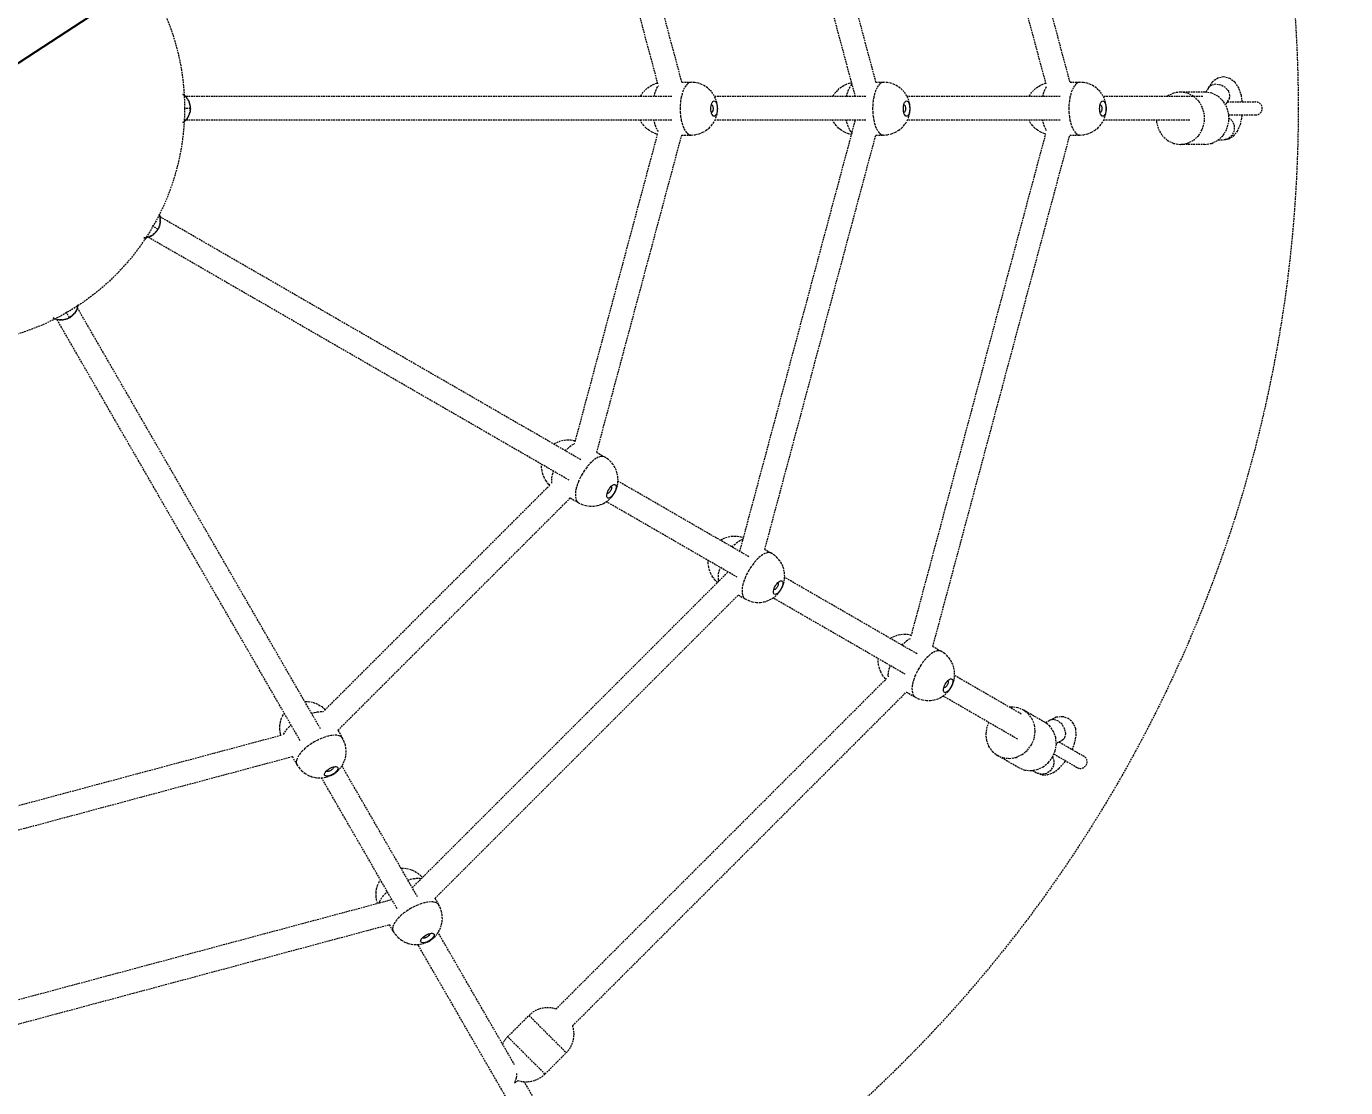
# Model space of a CAD drawing. Header units: millimetres. Extents: x -3258 to 2627, y -2324 to 2736.
# Drawn here: x 156 to 1163, y -542 to 268 of the extents above; entities that cross this region are included whole.
import ezdxf

# ---------------------------------------------------------------- set-up
doc = ezdxf.new("R2010")
doc.units = ezdxf.units.MM
doc.linetypes.add('HIDDEN', pattern=[1.905, 1.27, -0.635])
for name, color, linetype in [('DIKOM_ЗОНА', 90, 'Continuous'), ('DIKOM_ОБЪЕКТ', 7, 'Continuous'), ('DIKOM_РАЗМЕР_ОБЪЕКТА', 7, 'Continuous')]:
    doc.layers.add(name, color=color, linetype=linetype)
doc.styles.add('style1', font='arialbd.ttf', dxfattribs={"width": 0.8})
doc.dimstyles.new('1-50', dxfattribs={"dimtxt": 300, "dimasz": 200, "dimexe": 100, "dimexo": 0, "dimgap": 100, "dimtad": 1, "dimtxsty": 'style1', "dimcen": 200, "dimclrd": 7, "dimclre": 7, "dimclrt": 7, "dimadec": 1, "dimazin": 2, "dimtfac": 1, "dimtmove": 0, "dimatfit": 2, "dimfxl": 0, "dimlwd": 25, "dimlwe": 18, "dimarcsym": 0})

# ---------------------------------------------------------------- blocks, each defined once
blk = doc.blocks.new('*D1')
at = {"layer": 'Defpoints', "color": 0, "transparency": 16777216}
for p in [(958.8, 768.9), (-765.8, -357.9)]:
    blk.add_point(p, dxfattribs=at)
at = {"layer": 'DIKOM_РАЗМЕР_ОБЪЕКТА', "color": 7, "lineweight": 25, "transparency": 16777216}
for p, q in [((958.8, 768.9), (2247.9, 1611.2)), ((-598.3, -248.5), (791.3, 659.5))]:
    blk.add_line(p, q, dxfattribs=at)
at = {"layer": 'DIKOM_РАЗМЕР_ОБЪЕКТА', "color": 7, "transparency": 16777216}
for points in [[(773.1, 687.4), (809.6, 631.6), (958.8, 768.9)], [(-616.6, -220.6), (-580.1, -276.4), (-765.8, -357.9)]]:
    blk.add_solid(points, dxfattribs=at)
at = {"layer": 'DIKOM_РАЗМЕР_ОБЪЕКТА', "color": 7, "transparency": 16777216, "insert": (1529.2, 1486.2), "char_height": 300, "attachment_point": 5, "rotation": 33.1599, "style": 'style1'}
blk.add_mtext('{\\fArial|b0|i0|c204|p34;\\H1.16667x;∅2060}', dxfattribs=at)

msp = doc.modelspace()

# ---------------------------------------------------------------- linework, layer by layer
at = {"layer": 'DIKOM_ЗОНА', "color": 3, "lineweight": 15}
msp.add_circle((96.51, 205.505), 2530, dxfattribs=at)
at = {"layer": 'DIKOM_ОБЪЕКТ', "color": 7, "linetype": 'HIDDEN', "lineweight": 15}
for p, q in [((952.367, 225.452), (847.773, 615.804)), ((934.089, 224.118), (831.436, 607.227)), ((788.55, 214.505), (700.334, 543.731)), ((804.252, 225.452), (719.501, 541.746)), ((656.137, 225.452), (591.23, 467.688)), ((637.829, 224.232), (574.758, 459.615)), ((656.137, 225.452), (663.25, 225.452)), ((804.252, 225.452), (810.138, 225.452)), ((952.367, 225.452), (959.937, 225.452)), ((1060.824, 225.603), (1057.667, 220.793)), ((1063.661, 223.968), (1060.266, 223.283)), ((648.495, 214.505), (277.415, 214.505)), ((796.61, 214.505), (681.137, 214.505)), ((944.725, 214.505), (828.025, 214.505)), ((1053.689, 214.505), (977.824, 214.505)), ((1055.253, 218.005), (1036.61, 218.005)), ((1050.588, 211.102), (1046.609, 214.83)), ((1057.667, 220.793), (1055.985, 217.891)), ((1074.031, 213.296), (1070.918, 208.264)), ((280.947, 205.505), (276.51, 205.505)), ((280.792, 203.463), (280.328, 201.469)), ((280.947, 205.505), (280.792, 203.463)), ((678.59, 208.17), (678.726, 208.202)), ((678.726, 202.452), (678.59, 202.484)), ((825.478, 208.17), (825.614, 208.202)), ((825.614, 202.452), (825.478, 202.484)), ((975.277, 208.17), (975.413, 208.202)), ((975.413, 202.452), (975.277, 202.484)), ((1072.078, 206.313), (1069.231, 211.102)), ((1072.304, 210.505), (1094.034, 210.505)), ((648.495, 196.505), (277.41, 196.505)), ((796.61, 196.505), (681.321, 196.505)), ((700.334, -132.721), (788.55, 196.505)), ((944.725, 196.505), (828.209, 196.505)), ((1043.839, 196.505), (978.009, 196.505)), ((1073.561, 200.505), (1094.034, 200.505)), ((574.669, -48.936), (637.74, 186.446)), ((591.135, -57.034), (656.041, 185.202)), ((656.041, 185.202), (663.25, 185.202)), ((719.406, -131.091), (804.157, 185.202)), ((804.157, 185.202), (810.138, 185.202)), ((831.182, -197.166), (933.835, 185.944)), ((847.678, -205.149), (952.272, 185.202)), ((952.272, 185.202), (959.937, 185.202)), ((1065.253, 181.18), (1069.231, 184.908)), ((1065.6, 181.505), (1069.495, 181.505)), ((1055.253, 178.005), (1036.61, 178.005)), ((579.043, -62.694), (257.678, 122.847)), ((256.237, 113.286), (251.761, 115.87)), ((570.043, -78.282), (248.674, 107.26)), ((188.729, 45.777), (185.926, 50.631)), ((380.297, -268.029), (194.756, 53.336)), ((364.708, -277.029), (179.166, 44.341)), ((591.135, -57.034), (597.295, -60.59)), ((707.315, -136.751), (607.311, -79.014)), ((383.388, -253.927), (555.699, -81.616)), ((599.197, -88.247), (599.095, -88.151)), ((601.938, -83.227), (602.072, -83.267)), ((393.598, -269.173), (570.927, -91.844)), ((570.927, -91.844), (577.17, -95.448)), ((698.315, -152.34), (598.471, -94.695)), ((719.406, -131.091), (724.503, -134.034)), ((450.324, -389.32), (691.334, -148.31)), ((729.147, -156.671), (729.281, -156.711)), ((835.586, -210.809), (734.52, -152.459)), ((467.656, -397.444), (699.199, -165.901)), ((699.199, -165.901), (704.378, -168.892)), ((826.586, -226.397), (725.68, -168.139)), ((726.406, -161.691), (726.304, -161.595)), ((847.678, -205.149), (854.233, -208.934)), ((559.984, -481.989), (812.326, -229.647)), ((858.877, -231.57), (859.011, -231.611)), ((915.16, -256.751), (864.25, -227.358)), ((572.712, -494.717), (827.47, -239.959)), ((827.47, -239.959), (834.108, -243.791)), ((856.136, -236.591), (856.034, -236.495)), ((912.421, -275.954), (855.41, -243.039)), ((933.056, -263.042), (916.91, -253.72)), ((941.679, -259.247), (936.54, -261.834)), ((943.319, -262.081), (940.036, -260.978)), ((393.598, -269.173), (397.155, -275.333)), ((936.54, -261.834), (933.642, -263.501)), ((946.291, -264.589), (943.319, -262.081)), ((115.237, -335.814), (350.619, -272.744)), ((946.963, -276.509), (941.884, -279.239)), ((944.073, -278.062), (962.891, -288.927)), ((116.457, -354.122), (358.693, -289.215)), ((358.693, -289.215), (362.297, -295.458)), ((913.056, -297.683), (896.91, -288.361)), ((940.06, -287.293), (957.891, -297.588)), ((384.974, -300.235), (384.934, -300.102)), ((389.858, -297.258), (389.954, -297.36)), ((454.354, -396.3), (396.617, -296.297)), ((923.671, -299.77), (927.14, -301.772)), ((944.078, -298.257), (949.141, -292.552)), ((438.766, -405.3), (381.121, -305.457)), ((105.51, -486.536), (434.736, -398.32)), ((467.656, -397.444), (470.599, -402.542)), ((116.457, -502.237), (432.751, -417.487)), ((432.751, -417.487), (435.741, -422.667)), ((562.38, -619.406), (454.565, -432.666)), ((458.418, -427.444), (458.378, -427.31)), ((463.302, -424.467), (463.398, -424.569)), ((528.412, -524.572), (470.061, -423.506)), ((523.151, -503.089), (539.415, -486.825)), ((539.415, -486.825), (567.876, -515.286)), ((551.612, -531.55), (523.151, -503.089)), ((551.612, -531.55), (567.876, -515.286)), ((529.99, -531.176), (529.575, -534.747)), ((529.575, -534.747), (528.366, -538.163)), ((574.354, -604.146), (535.802, -537.372))]:
    msp.add_line(p, q, dxfattribs=at)
for points in [[(624.494, 214.505), (624.809, 215.136), (625.823, 216.765), (627.007, 218.313), (628.389, 219.792), (630.028, 221.215), (632.001, 222.569), (634.298, 223.758), (636.818, 224.668), (637.663, 224.849)], [(634.866, 214.505), (635.39, 216.664), (636.179, 219.016), (637.106, 221.062), (638.151, 222.756), (638.207, 222.821)], [(663.25, 225.452), (662.617, 225.396), (661.367, 224.948), (660.158, 224.061), (659.019, 222.756), (657.974, 221.062), (657.047, 219.016), (656.258, 216.664), (655.626, 214.059), (655.164, 211.259), (654.882, 208.327), (654.788, 205.327)], [(683.375, 205.327), (683.31, 206.939), (683.118, 208.532), (682.793, 210.129), (682.323, 211.747), (681.669, 213.436), (680.822, 215.136), (679.808, 216.765), (678.624, 218.313), (677.242, 219.792), (675.603, 221.215), (673.63, 222.569), (671.333, 223.758), (668.813, 224.668), (666.071, 225.254), (663.25, 225.452)], [(771.383, 214.505), (771.697, 215.136), (772.711, 216.765), (773.895, 218.313), (775.277, 219.792), (776.917, 221.215), (778.889, 222.569), (781.187, 223.758), (783.706, 224.668), (785.712, 225.096)], [(781.754, 214.505), (782.278, 216.664), (783.067, 219.016), (783.994, 221.062), (785.039, 222.756), (786.034, 223.896)], [(810.138, 225.452), (809.505, 225.396), (808.255, 224.948), (807.046, 224.061), (805.907, 222.756), (804.862, 221.062), (803.935, 219.016), (803.146, 216.664), (802.514, 214.059), (802.052, 211.259), (801.77, 208.327), (801.676, 205.327)], [(830.263, 205.327), (830.198, 206.939), (830.006, 208.532), (829.682, 210.129), (829.211, 211.747), (828.557, 213.436), (827.71, 215.136), (826.696, 216.765), (825.513, 218.313), (824.13, 219.792), (822.491, 221.215), (820.518, 222.569), (818.221, 223.758), (815.701, 224.668), (812.959, 225.254), (810.138, 225.452)], [(921.182, 214.505), (921.496, 215.136), (922.51, 216.765), (923.694, 218.313), (925.077, 219.792), (926.716, 221.215), (928.689, 222.569), (930.986, 223.758), (933.505, 224.668), (933.918, 224.756)], [(931.553, 214.505), (932.077, 216.664), (932.866, 219.016), (933.793, 221.062), (934.571, 222.322)], [(959.937, 225.452), (959.305, 225.396), (958.054, 224.948), (956.846, 224.061), (955.706, 222.756), (954.661, 221.062), (953.734, 219.016), (952.946, 216.664), (952.313, 214.059), (951.851, 211.259), (951.57, 208.327), (951.475, 205.327)], [(980.062, 205.327), (979.997, 206.939), (979.805, 208.532), (979.481, 210.129), (979.011, 211.747), (978.356, 213.436), (977.51, 215.136), (976.496, 216.765), (975.312, 218.313), (973.929, 219.792), (972.29, 221.215), (970.317, 222.569), (968.02, 223.758), (965.501, 224.668), (962.759, 225.254), (959.937, 225.452)], [(1060.266, 223.283), (1057.977, 221.361), (1057.667, 220.793)], [(1069.49, 229.505), (1065.09, 228.607), (1060.824, 225.603)], [(1074.031, 213.296), (1074.45, 215.504), (1073.476, 218.585), (1070.992, 221.361), (1067.489, 223.283), (1063.661, 223.968)], [(1083.798, 210.505), (1083.145, 215.303), (1081.138, 221.187), (1078.236, 225.528), (1074.392, 228.386), (1069.49, 229.505)], [(280.417, 209.37), (279.719, 211.185), (278.767, 212.858), (277.583, 214.35), (276.198, 215.623), (275.201, 216.281)], [(275.203, 216.267), (276.191, 215.611), (277.572, 214.332), (278.75, 212.836), (279.697, 211.16), (280.387, 209.348)], [(1036.61, 218.005), (1031.399, 217.195), (1026.61, 214.83), (1026.263, 214.505)], [(1046.609, 214.83), (1041.82, 217.195), (1036.61, 218.005)], [(1069.231, 211.102), (1065.253, 214.83), (1060.464, 217.195), (1055.253, 218.005)], [(275.201, 194.73), (275.721, 195.033), (277.234, 196.299), (278.534, 197.818), (279.584, 199.548), (280.355, 201.441)], [(280.328, 201.469), (279.565, 199.578), (278.522, 197.845), (277.228, 196.319), (275.717, 195.045), (275.203, 194.744)], [(280.355, 201.441), (280.827, 203.445), (280.985, 205.505)], [(280.387, 209.348), (280.807, 207.445), (280.947, 205.505)], [(280.985, 205.505), (280.842, 207.46), (280.417, 209.37)], [(654.788, 205.327), (654.882, 202.328), (655.164, 199.395), (655.626, 196.595), (656.258, 193.991), (657.047, 191.639), (657.974, 189.593), (659.019, 187.899), (660.158, 186.594), (661.367, 185.707), (662.617, 185.259), (663.25, 185.202)], [(663.25, 185.202), (666.247, 185.427), (669.288, 186.13), (672.181, 187.293), (674.747, 188.81), (676.874, 190.515), (678.62, 192.336), (680.048, 194.244), (681.194, 196.217), (682.087, 198.243), (682.691, 200.126), (683.082, 201.906), (683.303, 203.631), (683.375, 205.327)], [(678.266, 205.327), (678.313, 206.464), (678.453, 207.559)], [(678.679, 202.085), (678.453, 203.094), (678.313, 204.19), (678.266, 205.327)], [(678.453, 207.559), (678.679, 208.57), (678.984, 209.456), (679.188, 209.889)], [(679.188, 200.766), (678.985, 201.198), (678.679, 202.085)], [(678.726, 208.202), (678.962, 208.147), (679.188, 207.984), (679.398, 207.717), (679.581, 207.359), (679.731, 206.923), (679.843, 206.426), (679.912, 205.887), (679.935, 205.327)], [(679.935, 205.327), (679.912, 204.768), (679.843, 204.229), (679.731, 203.732), (679.581, 203.296), (679.398, 202.938), (679.189, 202.671), (678.962, 202.508), (678.726, 202.452)], [(679.188, 209.889), (679.356, 210.183), (679.782, 210.725), (680.243, 211.058), (680.723, 211.17), (681.202, 211.058), (681.663, 210.725), (682.089, 210.184), (682.461, 209.457), (682.766, 208.57), (682.993, 207.56), (683.132, 206.465), (683.179, 205.327)], [(683.179, 205.327), (683.132, 204.191), (682.993, 203.095), (682.766, 202.085), (682.461, 201.199), (682.089, 200.472), (681.663, 199.93), (681.202, 199.597), (680.723, 199.485), (680.244, 199.597), (679.783, 199.929), (679.357, 200.471), (679.188, 200.766)], [(801.676, 205.327), (801.77, 202.328), (802.052, 199.395), (802.514, 196.595), (803.146, 193.991), (803.935, 191.639), (804.862, 189.593), (805.907, 187.899), (807.046, 186.594), (808.255, 185.707), (809.505, 185.259), (810.138, 185.202)], [(810.138, 185.202), (813.135, 185.427), (816.176, 186.13), (819.069, 187.293), (821.635, 188.81), (823.762, 190.515), (825.508, 192.336), (826.936, 194.244), (828.082, 196.217), (828.975, 198.243), (829.579, 200.126), (829.97, 201.906), (830.191, 203.631), (830.263, 205.327)], [(825.154, 205.327), (825.201, 206.464), (825.341, 207.559)], [(825.567, 202.085), (825.341, 203.094), (825.201, 204.19), (825.154, 205.327)], [(825.341, 207.559), (825.567, 208.57), (825.873, 209.456), (826.076, 209.889)], [(826.076, 200.766), (825.873, 201.198), (825.567, 202.085)], [(825.614, 208.202), (825.85, 208.147), (826.076, 207.984), (826.286, 207.717), (826.469, 207.359), (826.619, 206.923), (826.731, 206.426), (826.8, 205.887), (826.823, 205.327)], [(826.823, 205.327), (826.8, 204.768), (826.731, 204.229), (826.62, 203.732), (826.469, 203.296), (826.286, 202.938), (826.077, 202.671), (825.85, 202.508), (825.614, 202.452)], [(826.076, 209.889), (826.245, 210.183), (826.67, 210.725), (827.131, 211.058), (827.611, 211.17), (828.09, 211.058), (828.551, 210.725), (828.977, 210.184), (829.349, 209.457), (829.654, 208.57), (829.881, 207.56), (830.021, 206.465), (830.068, 205.327)], [(830.068, 205.327), (830.021, 204.191), (829.881, 203.095), (829.655, 202.085), (829.349, 201.199), (828.977, 200.472), (828.551, 199.93), (828.091, 199.597), (827.611, 199.485), (827.132, 199.597), (826.671, 199.929), (826.245, 200.471), (826.076, 200.766)], [(951.475, 205.327), (951.57, 202.328), (951.851, 199.395), (952.313, 196.595), (952.946, 193.991), (953.734, 191.639), (954.661, 189.593), (955.706, 187.899), (956.846, 186.594), (958.054, 185.707), (959.305, 185.259), (959.937, 185.202)], [(959.937, 185.202), (962.934, 185.427), (965.975, 186.13), (968.869, 187.293), (971.435, 188.81), (973.561, 190.515), (975.307, 192.336), (976.735, 194.244), (977.882, 196.217), (978.774, 198.243), (979.378, 200.126), (979.769, 201.906), (979.99, 203.631), (980.062, 205.327)], [(974.954, 205.327), (975.001, 206.464), (975.14, 207.559)], [(975.367, 202.085), (975.14, 203.094), (975.001, 204.19), (974.954, 205.327)], [(975.14, 207.559), (975.367, 208.57), (975.672, 209.456), (975.875, 209.889)], [(975.875, 200.766), (975.672, 201.198), (975.367, 202.085)], [(975.413, 208.202), (975.649, 208.147), (975.876, 207.984), (976.085, 207.717), (976.269, 207.359), (976.419, 206.923), (976.53, 206.426), (976.599, 205.887), (976.622, 205.327)], [(976.622, 205.327), (976.599, 204.768), (976.53, 204.229), (976.419, 203.732), (976.269, 203.296), (976.086, 202.938), (975.876, 202.671), (975.649, 202.508), (975.413, 202.452)], [(975.875, 209.889), (976.044, 210.183), (976.47, 210.725), (976.931, 211.058), (977.41, 211.17), (977.889, 211.058), (978.35, 210.725), (978.776, 210.184), (979.148, 209.457), (979.454, 208.57), (979.68, 207.56), (979.82, 206.465), (979.867, 205.327)], [(979.867, 205.327), (979.82, 204.191), (979.681, 203.095), (979.454, 202.085), (979.149, 201.199), (978.777, 200.472), (978.351, 199.93), (977.89, 199.597), (977.41, 199.485), (976.931, 199.597), (976.47, 199.929), (976.044, 200.471), (975.875, 200.766)], [(1054.917, 195.159), (1054.917, 200.851), (1053.434, 206.313), (1050.588, 211.102)], [(1069.231, 184.908), (1072.078, 189.697), (1073.561, 195.159), (1073.561, 200.851), (1072.078, 206.313)], [(637.578, 185.844), (636.343, 186.13), (633.45, 187.293), (630.884, 188.81), (628.757, 190.515), (627.011, 192.336), (625.583, 194.244), (624.437, 196.217), (624.31, 196.505)], [(638.136, 187.923), (637.106, 189.593), (636.179, 191.639), (635.39, 193.991), (634.78, 196.505)], [(785.622, 185.577), (783.231, 186.13), (780.338, 187.293), (777.772, 188.81), (775.645, 190.515), (773.899, 192.336), (772.471, 194.244), (771.325, 196.217), (771.198, 196.505)], [(785.961, 186.842), (785.039, 187.899), (783.994, 189.593), (783.067, 191.639), (782.278, 193.991), (781.668, 196.505)], [(933.835, 185.944), (933.031, 186.13), (930.137, 187.293), (927.571, 188.81), (925.445, 190.515), (923.699, 192.336), (922.271, 194.244), (921.124, 196.217), (920.997, 196.505)], [(934.504, 188.44), (933.793, 189.593), (932.866, 191.639), (932.077, 193.991), (931.467, 196.505)], [(1018.302, 196.505), (1018.302, 195.159), (1019.785, 189.697), (1022.631, 184.908), (1026.61, 181.18), (1031.399, 178.815), (1036.61, 178.005)], [(1036.61, 178.005), (1041.82, 178.815), (1046.609, 181.18), (1050.588, 184.908), (1053.434, 189.697), (1054.917, 195.159)], [(1073.561, 198.222), (1076.002, 196.116), (1077.609, 192.508), (1077.609, 188.502), (1076.002, 184.893), (1073.106, 182.396), (1069.495, 181.505)], [(1069.495, 181.505), (1073.53, 182.254), (1077.255, 184.527), (1080.24, 188.159), (1082.406, 193.019)], [(1082.406, 193.019), (1083.939, 200.491), (1083.939, 200.505)], [(1055.253, 178.005), (1060.464, 178.815), (1065.253, 181.18)], [(256.996, 124.768), (257.171, 124.416), (257.728, 122.618), (258, 120.733), (257.982, 118.809), (257.674, 116.894), (257.086, 115.037), (256.237, 113.286)], [(256.27, 113.267), (257.124, 115.032), (257.711, 116.899), (258.014, 118.819), (258.025, 120.745), (257.746, 122.628), (257.184, 124.423), (257.003, 124.784)], [(245.519, 106.827), (246.475, 106.83), (248.419, 107.17), (250.304, 107.836), (252.078, 108.809), (253.692, 110.062), (255.103, 111.562), (256.27, 113.267)], [(256.237, 113.286), (255.082, 111.596), (253.683, 110.1), (252.077, 108.844), (250.307, 107.864), (248.423, 107.191), (246.478, 106.843), (245.525, 106.837)], [(195.134, 55.464), (195.102, 54.949), (194.686, 53.114), (193.979, 51.345), (193.001, 49.688), (191.777, 48.184), (190.339, 46.869), (188.729, 45.777)], [(188.747, 45.744), (190.369, 46.845), (191.811, 48.169), (193.033, 49.681), (194.006, 51.342), (194.706, 53.113), (195.116, 54.949), (195.148, 55.471)], [(176.223, 45.539), (177.046, 45.067), (178.9, 44.39), (180.865, 44.024), (182.888, 43.979), (184.913, 44.258), (186.884, 44.852), (188.747, 45.744)], [(188.729, 45.777), (186.883, 44.891), (184.923, 44.295), (182.904, 44.01), (180.882, 44.047), (178.914, 44.405), (177.055, 45.077), (176.233, 45.544)], [(558.258, -50.693), (558.846, -50.304), (560.539, -49.4), (562.337, -48.651), (564.275, -48.062), (566.406, -47.649), (568.791, -47.463), (571.375, -47.582), (574.012, -48.054), (574.834, -48.32)], [(567.24, -55.879), (568.773, -54.271), (570.632, -52.629), (572.458, -51.321), (574.21, -50.376), (574.291, -50.348)], [(597.295, -60.59), (596.719, -60.323), (595.412, -60.086), (593.922, -60.249), (592.282, -60.81), (590.53, -61.755), (588.704, -63.063), (586.846, -64.705), (584.996, -66.645), (583.195, -68.839), (581.486, -71.238), (579.904, -73.788)], [(555.259, -82.056), (554.332, -81.191), (552.407, -78.737), (550.944, -76.14), (549.955, -73.6), (549.353, -71.15), (549.07, -68.784), (549.064, -66.503), (549.098, -66.19)], [(604.661, -88.081), (605.411, -86.653), (606.041, -85.178), (606.558, -83.633), (606.96, -81.996), (607.238, -80.207), (607.355, -78.311), (607.291, -76.393), (607.04, -74.46), (606.582, -72.488), (605.874, -70.436), (604.842, -68.278), (603.447, -66.099), (601.721, -64.051), (599.639, -62.173), (597.295, -60.59)], [(556.78, -80.535), (556.724, -78.573), (556.944, -76.338), (557.437, -73.907), (558.165, -71.424)], [(579.904, -73.788), (578.486, -76.433), (577.264, -79.113), (576.264, -81.769), (575.509, -84.341), (575.016, -86.772), (574.796, -89.007), (574.854, -90.997), (575.188, -92.697), (575.791, -94.069), (576.65, -95.083), (577.17, -95.448)], [(577.17, -95.448), (579.877, -96.752), (582.862, -97.664), (585.95, -98.103), (588.931, -98.072), (591.625, -97.659), (594.048, -96.955), (596.238, -96.016), (598.217, -94.881), (600.003, -93.572), (601.468, -92.244), (602.696, -90.898), (603.75, -89.515), (604.661, -88.081)], [(604.492, -87.984), (603.883, -88.945), (603.214, -89.824), (602.513, -90.585), (601.805, -91.2), (601.12, -91.644), (600.48, -91.9), (599.915, -91.958), (599.443, -91.816), (599.084, -91.479), (598.851, -90.96), (598.753, -90.278), (598.754, -89.938)], [(598.754, -89.938), (598.795, -89.463), (598.973, -88.542)], [(598.973, -88.542), (599.282, -87.554), (599.709, -86.536), (600.237, -85.527)], [(601.682, -86.361), (601.382, -86.834), (601.053, -87.267), (600.708, -87.641), (600.36, -87.944), (600.023, -88.162), (599.708, -88.289), (599.429, -88.317), (599.197, -88.247)], [(600.237, -85.527), (600.846, -84.566), (601.514, -83.687)], [(601.514, -83.687), (602.216, -82.926), (602.923, -82.311), (603.316, -82.038)], [(602.072, -83.267), (602.249, -83.433), (602.364, -83.688), (602.412, -84.024), (602.391, -84.425), (602.304, -84.878), (602.152, -85.364), (601.942, -85.865), (601.682, -86.361)], [(603.316, -82.038), (603.609, -81.867), (604.249, -81.611), (604.814, -81.553), (605.286, -81.696), (605.644, -82.032), (605.877, -82.551), (605.975, -83.233), (605.934, -84.049), (605.755, -84.969), (605.447, -85.957), (605.02, -86.975), (604.492, -87.984)], [(685.467, -124.137), (686.054, -123.748), (687.747, -122.844), (689.546, -122.096), (691.483, -121.506), (693.614, -121.093), (696, -120.907), (698.584, -121.026), (701.221, -121.498), (703.172, -122.13)], [(694.449, -129.323), (695.982, -127.715), (697.841, -126.073), (699.667, -124.765), (701.419, -123.82), (702.851, -123.33)], [(683.335, -156.309), (681.54, -154.636), (679.616, -152.181), (678.153, -149.584), (677.164, -147.044), (676.562, -144.594), (676.279, -142.228), (676.273, -139.947), (676.307, -139.634)], [(724.503, -134.034), (723.928, -133.767), (722.62, -133.53), (721.131, -133.693), (719.491, -134.254), (717.739, -135.199), (715.913, -136.507), (714.055, -138.149), (712.204, -140.089), (710.404, -142.283), (708.694, -144.682), (707.113, -147.232)], [(731.87, -161.525), (732.62, -160.097), (733.25, -158.622), (733.767, -157.077), (734.169, -155.44), (734.447, -153.651), (734.564, -151.755), (734.5, -149.837), (734.249, -147.904), (733.791, -145.932), (733.083, -143.88), (732.051, -141.722), (730.656, -139.543), (728.929, -137.495), (726.848, -135.617), (724.503, -134.034)], [(684.261, -155.383), (683.99, -154.007), (683.932, -152.017), (684.152, -149.782), (684.645, -147.351), (685.374, -144.868)], [(707.113, -147.232), (705.695, -149.877), (704.472, -152.557), (703.473, -155.213), (702.718, -157.785), (702.225, -160.216), (702.005, -162.451), (702.062, -164.441), (702.397, -166.141), (703, -167.513), (703.859, -168.527), (704.378, -168.892)], [(726.182, -161.986), (726.491, -160.998), (726.918, -159.98), (727.446, -158.971)], [(728.891, -159.805), (728.591, -160.278), (728.262, -160.711), (727.917, -161.086), (727.569, -161.388), (727.231, -161.606), (726.916, -161.733), (726.638, -161.761), (726.406, -161.691)], [(727.446, -158.971), (728.055, -158.01), (728.723, -157.131)], [(728.723, -157.131), (729.424, -156.37), (730.132, -155.755), (730.524, -155.482)], [(729.281, -156.711), (729.458, -156.877), (729.572, -157.132), (729.621, -157.468), (729.6, -157.869), (729.512, -158.322), (729.36, -158.808), (729.15, -159.309), (728.891, -159.805)], [(730.524, -155.482), (730.818, -155.311), (731.457, -155.055), (732.023, -154.997), (732.494, -155.14), (732.853, -155.476), (733.086, -155.995), (733.184, -156.677), (733.143, -157.493), (732.964, -158.413), (732.656, -159.401), (732.229, -160.419), (731.701, -161.428)], [(704.378, -168.892), (707.086, -170.196), (710.071, -171.108), (713.159, -171.547), (716.14, -171.516), (718.834, -171.103), (721.256, -170.399), (723.447, -169.46), (725.426, -168.325), (727.212, -167.016), (728.677, -165.688), (729.905, -164.342), (730.959, -162.959), (731.87, -161.525)], [(731.701, -161.428), (731.092, -162.389), (730.423, -163.268), (729.722, -164.029), (729.014, -164.644), (728.329, -165.088), (727.689, -165.344), (727.123, -165.402), (726.652, -165.26), (726.293, -164.923), (726.06, -164.404), (725.962, -163.722), (725.963, -163.382)], [(725.963, -163.382), (726.003, -162.907), (726.182, -161.986)], [(815.197, -199.037), (815.785, -198.648), (817.477, -197.744), (819.276, -196.995), (821.213, -196.406), (823.344, -195.993), (825.73, -195.807), (828.314, -195.926), (830.951, -196.397), (831.353, -196.527)], [(824.179, -204.223), (825.712, -202.615), (827.571, -200.973), (829.397, -199.664), (830.701, -198.961)], [(854.233, -208.934), (853.658, -208.666), (852.351, -208.429), (850.861, -208.593), (849.221, -209.153), (847.469, -210.098), (845.643, -211.407), (843.785, -213.049), (841.935, -214.989), (840.134, -217.183), (838.424, -219.581), (836.843, -222.132)], [(861.6, -236.425), (862.35, -234.997), (862.98, -233.522), (863.497, -231.977), (863.899, -230.34), (864.177, -228.55), (864.294, -226.654), (864.23, -224.736), (863.979, -222.804), (863.521, -220.832), (862.813, -218.78), (861.781, -216.621), (860.386, -214.443), (858.659, -212.395), (856.578, -210.517), (854.233, -208.934)], [(811.874, -230.099), (811.27, -229.535), (809.346, -227.081), (807.883, -224.484), (806.894, -221.944), (806.292, -219.494), (806.009, -217.128), (806.003, -214.846), (806.037, -214.533)], [(813.702, -228.271), (813.662, -226.917), (813.882, -224.682), (814.375, -222.251), (815.104, -219.768)], [(836.843, -222.132), (835.425, -224.777), (834.202, -227.457), (833.203, -230.113), (832.448, -232.685), (831.955, -235.116), (831.735, -237.351), (831.793, -239.341), (832.127, -241.041), (832.73, -242.413), (833.589, -243.427), (834.108, -243.791)], [(858.453, -232.031), (859.154, -231.27), (859.862, -230.655), (860.255, -230.381)], [(860.255, -230.381), (860.548, -230.211), (861.188, -229.955), (861.753, -229.897), (862.224, -230.039), (862.583, -230.376), (862.816, -230.894), (862.914, -231.577), (862.873, -232.392), (862.694, -233.313), (862.386, -234.3), (861.959, -235.319), (861.431, -236.328)], [(834.108, -243.791), (836.816, -245.096), (839.801, -246.008), (842.889, -246.447), (845.87, -246.416), (848.564, -246.002), (850.987, -245.298), (853.177, -244.36), (855.156, -243.225), (856.942, -241.916), (858.407, -240.588), (859.635, -239.242), (860.689, -237.859), (861.6, -236.425)], [(861.431, -236.328), (860.822, -237.289), (860.153, -238.167), (859.452, -238.929), (858.744, -239.544), (858.059, -239.987), (857.419, -240.244), (856.853, -240.302), (856.382, -240.159), (856.023, -239.822), (855.79, -239.304), (855.692, -238.622), (855.693, -238.282)], [(855.693, -238.282), (855.733, -237.806), (855.912, -236.886)], [(855.912, -236.886), (856.221, -235.898), (856.648, -234.88), (857.176, -233.871)], [(858.621, -234.705), (858.321, -235.178), (857.992, -235.611), (857.647, -235.985), (857.299, -236.288), (856.961, -236.506), (856.647, -236.632), (856.368, -236.661), (856.136, -236.591)], [(857.176, -233.871), (857.785, -232.91), (858.453, -232.031)], [(859.011, -231.611), (859.188, -231.777), (859.302, -232.032), (859.351, -232.367), (859.33, -232.769), (859.242, -233.222), (859.091, -233.708), (858.88, -234.209), (858.621, -234.705)], [(368.296, -247.243), (369, -247.2), (370.918, -247.264), (372.85, -247.515), (374.823, -247.973), (376.874, -248.681), (379.033, -249.713), (381.211, -251.108), (383.26, -252.834), (383.839, -253.476)], [(916.91, -253.72), (912.424, -251.916), (907.561, -251.416), (906.295, -251.633)], [(350.017, -272.905), (349.647, -271.692), (349.208, -268.605), (349.239, -265.624), (349.652, -262.93), (350.356, -260.507), (351.294, -258.317), (352.429, -256.338), (352.615, -256.084)], [(373.482, -256.225), (375.614, -255.6), (378.045, -255.107), (380.28, -254.887), (382.27, -254.944), (382.354, -254.961)], [(924.97, -275.49), (925.782, -270.389), (925.307, -265.332), (923.579, -260.664), (920.715, -256.704), (916.91, -253.72)], [(940.036, -260.978), (937.093, -261.497), (936.54, -261.834)], [(951.135, -260.201), (946.876, -258.779), (941.679, -259.247)], [(954.026, -283.809), (955.86, -279.328), (957.064, -273.228), (956.721, -268.018), (954.821, -263.621), (951.135, -260.201)], [(352.096, -272.348), (353.027, -270.621), (354.336, -268.795), (355.978, -266.936), (357.85, -265.151)], [(890.3, -263.183), (888.85, -266.59), (888.038, -271.692), (888.513, -276.749), (890.241, -281.416), (893.105, -285.377), (896.91, -288.361)], [(939.074, -289.61), (941.116, -284.812), (941.928, -279.711), (941.453, -274.654), (939.725, -269.986), (936.861, -266.025), (933.056, -263.042)], [(946.963, -276.509), (948.43, -274.806), (949.128, -271.651), (948.364, -268.004), (946.291, -264.589)], [(375.495, -278.067), (372.945, -279.649), (370.546, -281.359), (368.352, -283.159), (366.412, -285.009), (364.77, -286.868), (363.462, -288.693), (362.517, -290.445), (361.956, -292.085), (361.793, -293.575), (362.03, -294.882), (362.297, -295.458)], [(397.155, -275.333), (396.79, -274.813), (395.776, -273.954), (394.404, -273.351), (392.704, -273.017), (390.714, -272.959), (388.479, -273.179), (386.048, -273.672), (383.476, -274.427), (380.82, -275.427), (378.14, -276.649), (375.495, -278.067)], [(389.788, -302.824), (391.152, -301.962), (392.435, -300.999), (393.656, -299.92), (394.822, -298.704), (395.957, -297.293), (397.007, -295.709), (397.911, -294.016), (398.659, -292.217), (399.249, -290.28), (399.661, -288.149), (399.847, -285.764), (399.729, -283.18), (399.257, -280.543), (398.393, -277.876), (397.155, -275.333)], [(896.91, -288.361), (901.396, -290.164), (906.259, -290.664), (911.165, -289.827), (915.782, -287.709), (919.794, -284.456), (922.928, -280.288), (924.97, -275.49)], [(922.405, -299.986), (927.311, -299.149), (931.928, -297.031), (935.94, -293.778), (939.074, -289.61)], [(939.098, -289.554), (940.081, -292.372), (939.668, -296.301), (937.666, -299.77), (934.469, -302.092), (930.713, -302.806), (927.14, -301.772)], [(362.297, -295.458), (363.99, -297.941), (366.119, -300.223), (368.573, -302.147), (371.17, -303.611), (373.711, -304.6), (376.16, -305.202), (378.527, -305.484), (380.808, -305.491), (383.009, -305.25), (384.942, -304.832), (386.679, -304.281), (388.283, -303.61), (389.788, -302.824)], [(389.691, -302.655), (388.683, -303.183), (387.664, -303.61), (386.676, -303.918), (385.756, -304.097), (384.941, -304.139), (384.258, -304.041), (383.74, -303.808), (383.403, -303.449), (383.26, -302.978), (383.318, -302.412), (383.574, -301.773), (383.744, -301.479)], [(383.744, -301.479), (384.017, -301.087), (384.632, -300.379)], [(384.632, -300.379), (385.394, -299.678), (386.273, -299.009), (387.234, -298.4)], [(388.068, -299.845), (387.572, -300.105), (387.071, -300.315), (386.585, -300.467), (386.132, -300.555), (385.731, -300.575), (385.395, -300.527), (385.14, -300.412), (384.974, -300.235)], [(387.234, -298.4), (388.242, -297.872), (389.26, -297.445)], [(389.954, -297.36), (390.024, -297.592), (389.996, -297.87), (389.869, -298.185), (389.651, -298.523), (389.349, -298.871), (388.974, -299.216), (388.542, -299.545), (388.068, -299.845)], [(389.26, -297.445), (390.248, -297.136), (391.169, -296.958), (391.645, -296.917)], [(391.645, -296.917), (391.984, -296.916), (392.667, -297.014), (393.185, -297.247), (393.522, -297.606), (393.665, -298.077), (393.607, -298.642), (393.351, -299.282), (392.907, -299.968), (392.292, -300.676), (391.531, -301.377), (390.652, -302.045), (389.691, -302.655)], [(913.056, -297.683), (917.542, -299.486), (922.405, -299.986)], [(927.14, -301.772), (931.009, -303.141), (935.371, -303.036), (939.772, -301.382), (944.078, -298.257)], [(441.74, -374.452), (442.444, -374.409), (444.362, -374.472), (446.294, -374.724), (448.267, -375.182), (450.318, -375.89), (452.477, -376.921), (454.656, -378.316), (456.704, -380.043), (458.078, -381.566)], [(446.926, -383.434), (449.058, -382.808), (451.489, -382.316), (453.724, -382.095), (455.714, -382.153), (457.199, -382.445)], [(423.808, -401.248), (423.091, -398.901), (422.652, -395.814), (422.683, -392.833), (423.096, -390.139), (423.8, -387.716), (424.738, -385.526), (425.873, -383.547), (426.06, -383.292)], [(425.073, -400.909), (425.527, -399.582), (426.472, -397.83), (427.78, -396.004), (429.422, -394.145), (431.294, -392.36)], [(470.599, -402.542), (470.234, -402.022), (469.22, -401.163), (467.848, -400.56), (466.148, -400.226), (464.158, -400.168), (461.923, -400.388), (459.492, -400.881), (456.92, -401.636), (454.264, -402.635), (451.584, -403.858), (448.939, -405.276)], [(463.232, -430.033), (464.596, -429.171), (465.879, -428.208), (467.1, -427.129), (468.266, -425.912), (469.401, -424.502), (470.451, -422.918), (471.355, -421.225), (472.103, -419.426), (472.693, -417.489), (473.106, -415.358), (473.291, -412.973), (473.173, -410.389), (472.701, -407.752), (471.837, -405.085), (470.599, -402.542)], [(448.939, -405.276), (446.389, -406.857), (443.99, -408.567), (441.796, -410.368), (439.856, -412.218), (438.214, -414.076), (436.906, -415.902), (435.961, -417.654), (435.4, -419.294), (435.237, -420.784), (435.474, -422.091), (435.741, -422.667)], [(435.741, -422.667), (437.434, -425.15), (439.563, -427.432), (442.018, -429.356), (444.614, -430.82), (447.155, -431.809), (449.604, -432.411), (451.971, -432.693), (454.252, -432.7), (456.454, -432.459), (458.386, -432.041), (460.123, -431.49), (461.727, -430.819), (463.232, -430.033)], [(463.135, -429.864), (462.127, -430.391), (461.109, -430.818), (460.12, -431.127), (459.2, -431.306), (458.385, -431.347), (457.702, -431.25), (457.184, -431.017), (456.847, -430.658), (456.704, -430.187), (456.762, -429.621), (457.018, -428.981), (457.189, -428.688)], [(457.189, -428.688), (457.461, -428.296), (458.076, -427.588)], [(458.076, -427.588), (458.838, -426.887), (459.717, -426.218), (460.678, -425.609)], [(461.512, -427.054), (461.016, -427.313), (460.515, -427.523), (460.029, -427.675), (459.576, -427.763), (459.175, -427.784), (458.839, -427.736), (458.584, -427.621), (458.418, -427.444)], [(460.678, -425.609), (461.686, -425.081), (462.704, -424.654)], [(463.398, -424.569), (463.468, -424.801), (463.44, -425.079), (463.314, -425.394), (463.095, -425.732), (462.793, -426.08), (462.418, -426.425), (461.986, -426.754), (461.512, -427.054)], [(462.704, -424.654), (463.692, -424.345), (464.613, -424.167), (465.089, -424.126)], [(465.089, -424.126), (465.428, -424.125), (466.111, -424.223), (466.629, -424.456), (466.966, -424.815), (467.109, -425.286), (467.051, -425.851), (466.795, -426.491), (466.352, -427.177), (465.737, -427.885), (464.975, -428.586), (464.096, -429.254), (463.135, -429.864)], [(528.366, -538.163), (529.805, -537.403), (530.945, -536.484)]]:
    msp.add_lwpolyline(points, dxfattribs=at)
for radius in [1030, 180]:
    msp.add_circle((96.51, 205.505), radius, dxfattribs=at)
for centre, radius, start, end in [((1094.034, 205.505), 5, 270, 90), ((960.391, -293.257), 5, 240, 60), ((553.645, -501.056), 20.125, 71.612941, 135), ((537.382, -517.319), 20.125, 135, 154.582313), ((553.645, -501.056), 20.125, 315, 18.387059), ((537.382, -517.319), 20.125, 251.6225, 315)]:
    msp.add_arc(centre, radius, start, end, dxfattribs=at)

# ---------------------------------------------------------------- dimensions: what is measured, and where the dimension line sits
at = {"layer": 'DIKOM_РАЗМЕР_ОБЪЕКТА'}
dim = msp.add_diameter_dim_2p(p1=(-765.752, -357.882), p2=(958.771, 768.892), text='{\\fArial|b0|i0|c204|p34;\\H1.16667x;<>}', dimstyle='1-50', dxfattribs=at)
dim.commit()
dim.dimension.update_dxf_attribs({"geometry": '*D1', "text_midpoint": (1687.033, 1244.726), "dimtype": 163})

doc.saveas('drawing.dxf')
